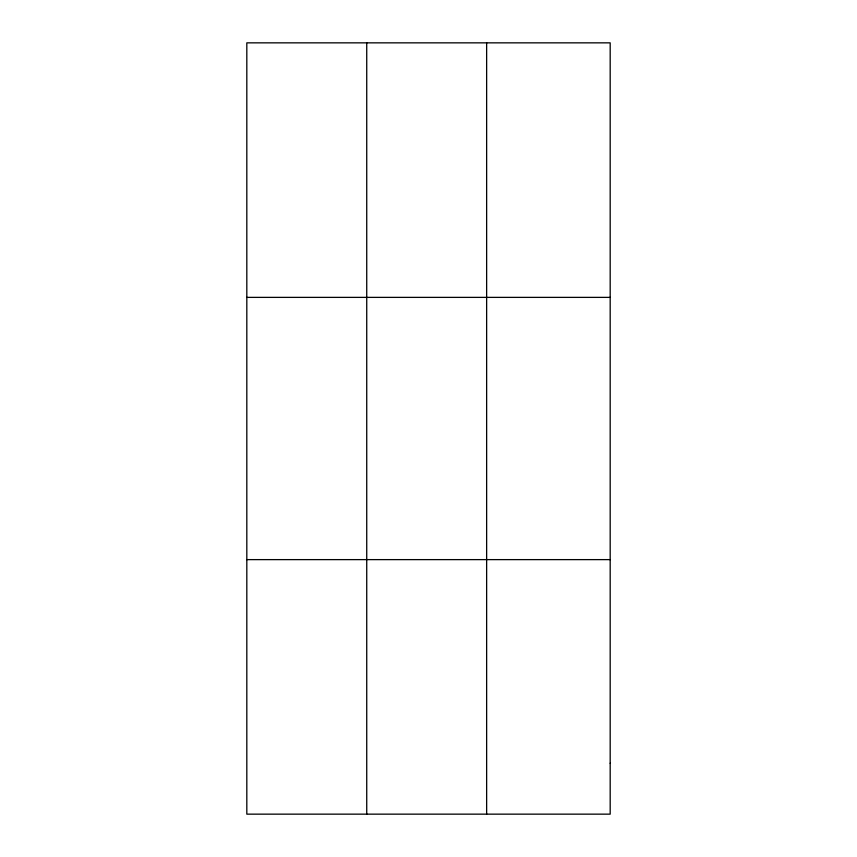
<?xml version="1.0" encoding="UTF-8"?>
<svg xmlns="http://www.w3.org/2000/svg" width="857" height="857" viewBox="0 0 857 857"><rect width="100%" height="100%" fill="white"/><g stroke="black" fill="none" stroke-linecap="round" stroke-linejoin="round"><path stroke-width="1.29" d="M366.732 814.15L366.732 42.85M486.637 814.15L486.637 42.85M246.816 297.379L610.184 297.379M246.816 559.621L610.184 559.621M610.184 763.244L610.184 814.15L246.816 814.15L246.816 42.85L610.184 42.85L610.184 763.244"/></g></svg>
